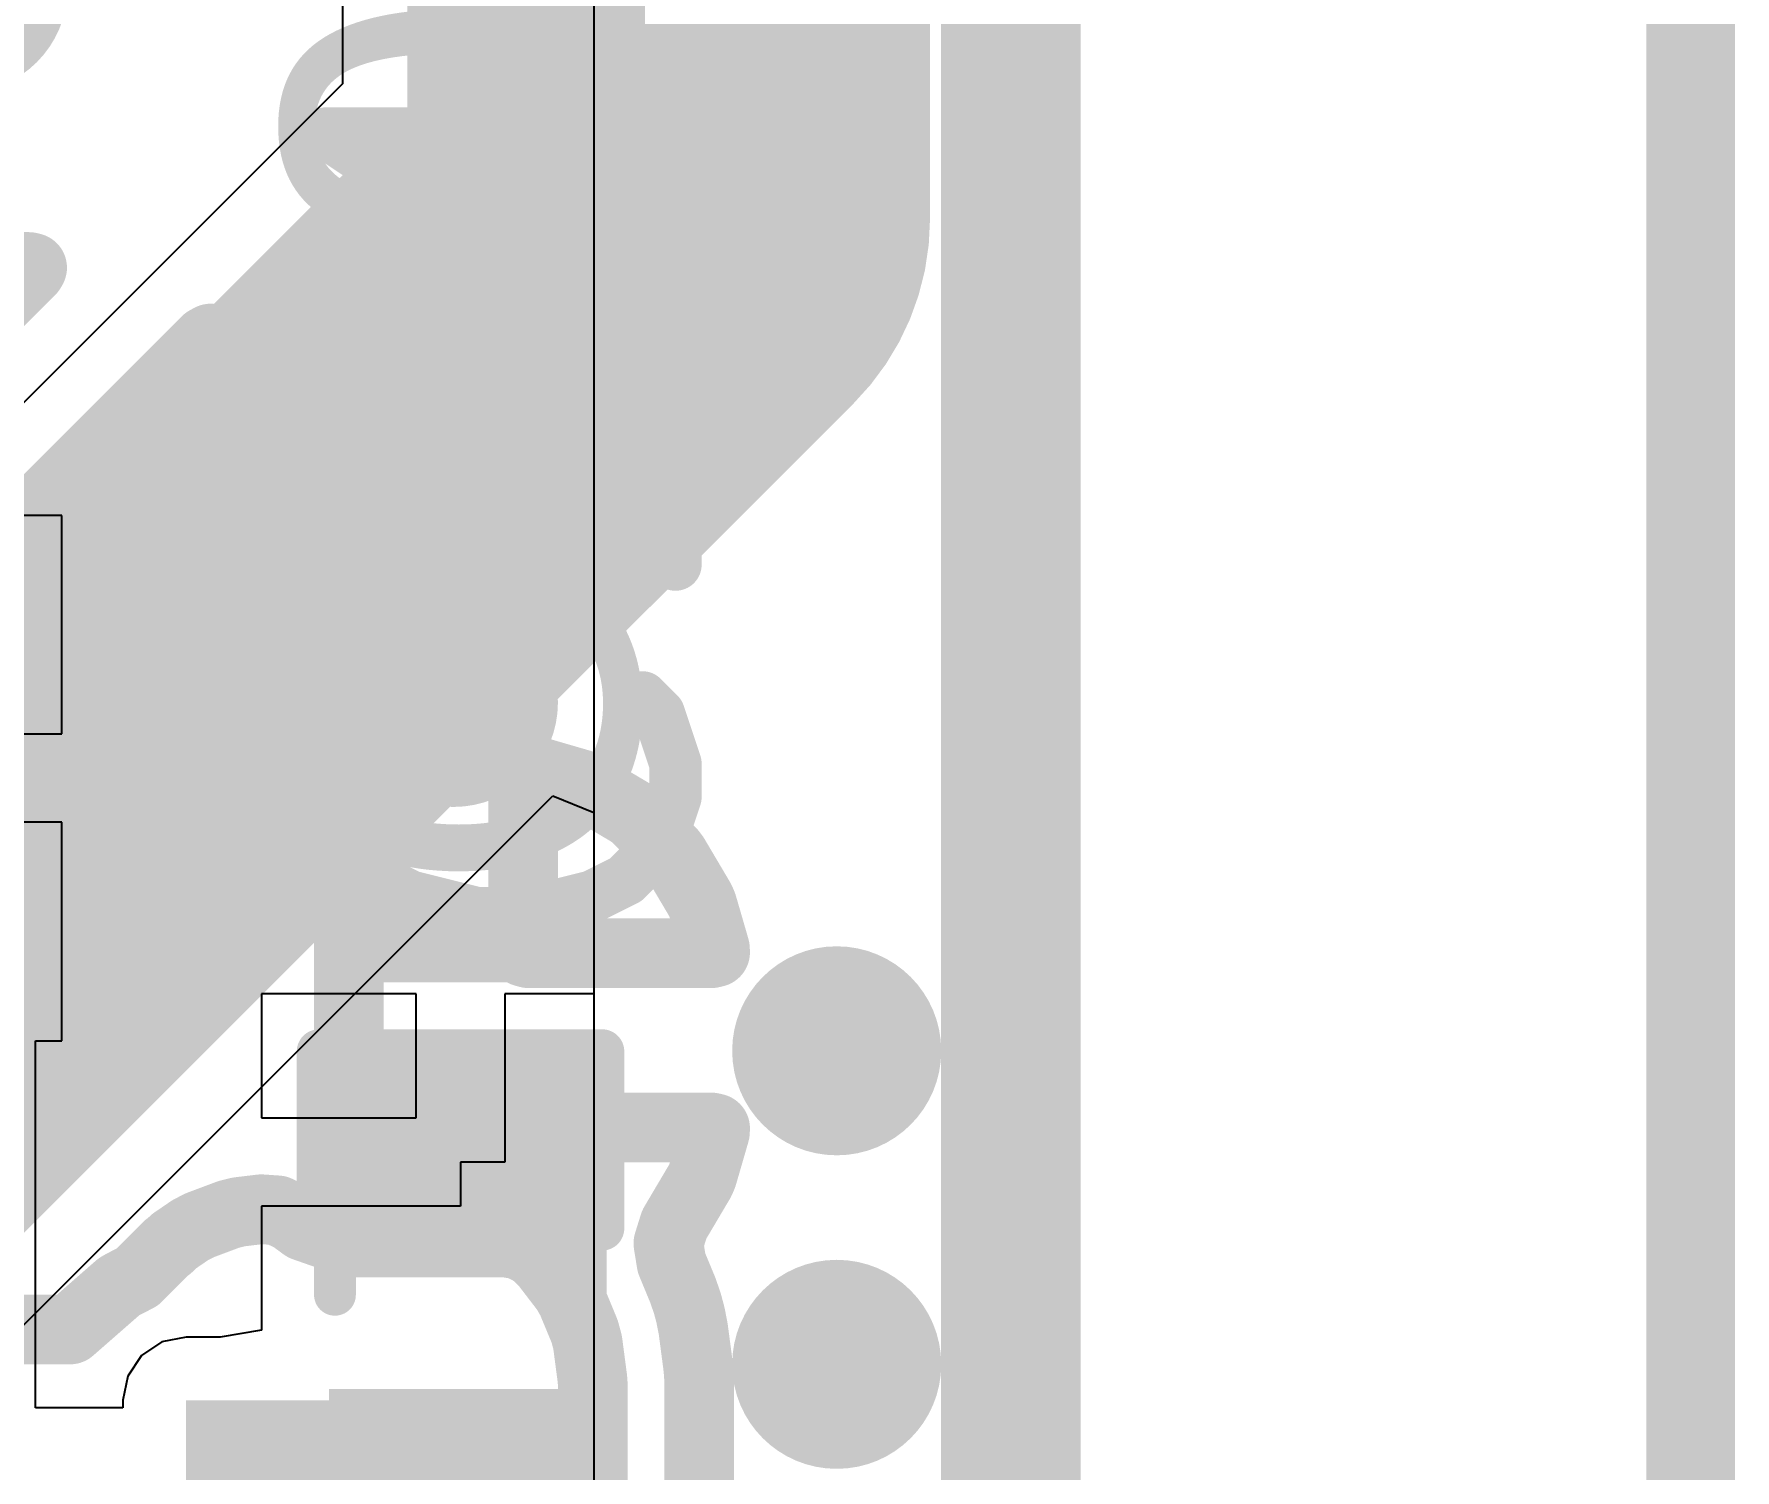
# Model space of a CAD drawing. Header units: inches. Extents: x 0 to 12.4, y -0.6 to 2.2.
# Drawn here: x 2.4458 to 2.638, y 0.2761 to 0.4384 of the extents above; entities that cross this region are included whole.
import ezdxf

# ---------------------------------------------------------------- set-up
doc = ezdxf.new("R2010")
doc.units = ezdxf.units.IN
doc.header["$MEASUREMENT"] = 0
for name, color, linetype in [('Board_Outline', 216, 'Continuous'), ('Bottom Layer', 5, 'Continuous'), ('Dimension', 6, 'Continuous'), ('Mechanical 4', 56, 'Continuous'), ('Top Layer', 1, 'Continuous'), ('Top Overlay', 2, 'Continuous'), ('Top Paste', 8, 'Continuous'), ('Top Solder', 216, 'Continuous')]:
    doc.layers.add(name, color=color, linetype=linetype)
doc.styles.add('Arial', font='', dxfattribs={"height": 0.2})
doc.styles.get('Arial').set_extended_font_data('Arial')

# ---------------------------------------------------------------- blocks, each defined once
blk = doc.blocks.new('C___0402_59')
at = {"layer": 'Top Layer'}
for points in [[(-0.0275, -0.0125), (-0.0275, 0.0125), (-0.0095, 0.0125), (-0.0095, -0.0125)], [(0.0095, -0.0125), (0.0095, 0.0125), (0.0275, 0.0125), (0.0275, -0.0125)]]:
    blk.add_hatch(color=1, dxfattribs=at).paths.add_polyline_path(points)
at = {"layer": 'Top Paste'}
for points in [[(-0.0275, -0.0125), (-0.0275, 0.0125), (-0.0095, 0.0125), (-0.0095, -0.0125)], [(0.0095, -0.0125), (0.0095, 0.0125), (0.0275, 0.0125), (0.0275, -0.0125)]]:
    blk.add_hatch(color=8, dxfattribs=at).paths.add_polyline_path(points)
at = {"layer": 'Top Solder'}
for points in [[(-0.0298622, -0.0148622), (-0.0298622, 0.0148622), (-0.0071378, 0.0148622), (-0.0071378, -0.0148622)], [(0.0071378, -0.0148622), (0.0071378, 0.0148622), (0.0298622, 0.0148622), (0.0298622, -0.0148622)]]:
    blk.add_hatch(color=216, dxfattribs=at).paths.add_polyline_path(points)
at = {"layer": 'Top Overlay', "const_width": 0.005}
for points in [[(-0.011, 0.016), (-0.031, 0.016)], [(-0.031, -0.016), (-0.031, 0.016)], [(0.031, 0.016), (0.011, 0.016)], [(0.031, -0.016), (0.031, 0.016)], [(-0.011, -0.016), (-0.031, -0.016)], [(0.031, -0.016), (0.011, -0.016)]]:
    blk.add_lwpolyline(points, dxfattribs=at)
at = {"layer": 'Top Overlay', "const_width": 0.0025}
for points in [[(-0.03225, 0.016, 1), (-0.02975, 0.016, 1)], [(-0.03225, 0.016, 1), (-0.02975, 0.016, 1)], [(-0.01225, 0.016, 1), (-0.00975, 0.016, 1)], [(0.00975, 0.016, 1), (0.01225, 0.016, 1)], [(0.02975, 0.016, 1), (0.03225, 0.016, 1)], [(0.02975, 0.016, 1), (0.03225, 0.016, 1)], [(-0.03225, -0.016, 1), (-0.02975, -0.016, 1)], [(-0.03225, -0.016, 1), (-0.02975, -0.016, 1)], [(-0.01225, -0.016, 1), (-0.00975, -0.016, 1)], [(0.00975, -0.016, 1), (0.01225, -0.016, 1)], [(0.02975, -0.016, 1), (0.03225, -0.016, 1)], [(0.02975, -0.016, 1), (0.03225, -0.016, 1)]]:
    blk.add_lwpolyline(points, format="xyb", close=True, dxfattribs=at)

msp = doc.modelspace()

# ---------------------------------------------------------------- hatches: boundary and pattern name
at = {"layer": 'Dimension'}
h = msp.add_hatch(color=6, dxfattribs=at)
edge = h.paths.add_edge_path()
edge.add_arc((2.4377895, 0.4435793), 0.011811, 0, 360)
h = msp.add_hatch(color=6, dxfattribs=at)
edge = h.paths.add_edge_path()
edge.add_arc((2.4932029, 0.3628706), 0.011811, 0, 360)
h = msp.add_hatch(color=6, dxfattribs=at)
edge = h.paths.add_edge_path()
edge.add_arc((2.53651, 0.3235006), 0.011811, 0, 360)
h = msp.add_hatch(color=6, dxfattribs=at)
edge = h.paths.add_edge_path()
edge.add_arc((2.53651, 0.2880675), 0.011811, 0, 360)
at = {"layer": 'Top Layer'}
msp.add_hatch(color=1, dxfattribs=at).paths.add_polyline_path([(2.463, 0.227), (2.5100078, 0.227), (2.5100078, 0.284), (2.463, 0.284)])

# ---------------------------------------------------------------- linework, layer by layer
at = {"layer": 'Board_Outline', "const_width": 0.01}
msp.add_lwpolyline([(2.5590551, -0.4330709), (2.5590551, 1.9685039)], dxfattribs=at)
at = {"layer": 'Bottom Layer'}
for p, q in [((2.4806848, 0.9789448), (2.4806848, 0.4327882)), ((2.4806848, 0.4327882), (2.3299483, 0.2820517)), ((2.3820517, 0.2299483), (2.5044356, 0.3523322)), ((2.5044356, 0.3523322), (2.509055, 0.3504187)), ((2.509055, 0.3504187), (2.509055, -0.3830709))]:
    msp.add_line(p, q, dxfattribs=at)
at = {"layer": 'Bottom Layer', "const_width": 0.0590551}
for points in [[(2.5175275, 0.4175275), (2.5175275, 0.9789448)], [(2.356, 0.256), (2.5175275, 0.4175275)]]:
    msp.add_lwpolyline(points, dxfattribs=at)
at = {"layer": 'Bottom Layer', "const_width": 0.0295275}
msp.add_lwpolyline([(2.5027637, 0.4175275, 1), (2.5322913, 0.4175275, 1)], format="xyb", close=True, dxfattribs=at)
msp.add_lwpolyline([(2.5027637, 0.4175275, 1), (2.5322913, 0.4175275, 1)], format="xyb", close=True, dxfattribs=at)
at = {"layer": 'Dimension'}
for points, const_width in [([(2.5522383, -0.4196294), (2.5522383, 1.9563943)], 0.007874), ([(2.633, -0.4330709), (2.633, 0.4708022)], 0.01), ([(2.3994324, 0.4120832), (2.4452411, 0.4120832)], 0.007874), ([(2.4227912, 0.3890555), (2.4454104, 0.4116747)], 0.007874), ([(2.4452411, 0.4120832), (2.4456069, 0.4119954)], 0.007874), ([(2.4454104, 0.4116747), (2.4456069, 0.4119954)], 0.007874), ([(2.4257887, 0.3642143), (2.4653102, 0.4037358)], 0.007874), ([(2.4653102, 0.4037358), (2.4657879, 0.4039979)], 0.007874), ([(2.4657879, 0.4039979), (2.4662273, 0.4036757)], 0.007874), ([(2.4662273, 0.4036757), (2.4684161, 0.4008232)], 0.007874), ([(2.4684161, 0.4008232), (2.4687333, 0.4002737)], 0.007874), ([(2.4687333, 0.4002737), (2.470829, 0.3952144)], 0.007874), ([(2.470829, 0.3952144), (2.4709933, 0.3946014)], 0.007874), ([(2.4709933, 0.3946014), (2.4715285, 0.3905356)], 0.007874), ([(2.4715285, 0.3905356), (2.4715494, 0.3902178)], 0.007874), ([(2.4715494, 0.3591597), (2.4715494, 0.3902178)], 0.007874), ([(2.4715494, 0.3591597), (2.4720642, 0.3569776)], 0.007874), ([(2.4720642, 0.3569776), (2.4735001, 0.3552557)], 0.007874), ([(2.4735001, 0.3552557), (2.4755541, 0.3543572)], 0.007874), ([(2.4755541, 0.3543572), (2.4777932, 0.3544716)], 0.007874), ([(2.4777932, 0.3544716), (2.4803289, 0.3552083)], 0.007874), ([(2.4803289, 0.3552083), (2.4807456, 0.3552844)], 0.007874), ([(2.4807456, 0.3552844), (2.4812459, 0.3551849)], 0.007874), ([(2.4812459, 0.3551849), (2.4813919, 0.3546674)], 0.007874), ([(2.4813919, 0.3351669), (2.4813919, 0.3546674)], 0.007874), ([(2.5010769, 0.3546675), (2.5012228, 0.3551849)], 0.007874), ([(2.5010769, 0.3351669), (2.5010769, 0.3546675)], 0.007874), ([(2.5012228, 0.3551849), (2.5017232, 0.3552845)], 0.007874), ([(2.5017232, 0.3552845), (2.50214, 0.3552083)], 0.007874), ([(2.50214, 0.3552083), (2.5077187, 0.3535875)], 0.007874), ([(2.5077187, 0.3535875), (2.5082781, 0.3533455)], 0.007874), ([(2.5082781, 0.3533455), (2.5132289, 0.3504176)], 0.007874), ([(2.5132289, 0.3504176), (2.5137106, 0.3500439)], 0.007874), ([(2.5137106, 0.3500439), (2.5177777, 0.3459768)], 0.007874), ([(2.5177777, 0.3459768), (2.5181514, 0.3454951)], 0.007874), ([(2.5181514, 0.3454951), (2.5210793, 0.3405442)], 0.007874), ([(2.5210793, 0.3405442), (2.5213213, 0.3399851)], 0.007874), ([(2.5213213, 0.3399851), (2.5227493, 0.3350698)], 0.007874), ([(2.4813919, 0.3351669), (2.5010769, 0.3351669)], 0.007874), ([(2.4813919, 0.3351669), (2.5010769, 0.3351669)], 0.007874), ([(2.4813919, 0.319721), (2.4813919, 0.3351669)], 0.007874), ([(2.5010769, 0.3351669), (2.5012128, 0.33466)], 0.007874), ([(2.5012128, 0.33466), (2.5017197, 0.3345242)], 0.007874), ([(2.5017197, 0.3345242), (2.5223397, 0.3345242)], 0.007874), ([(2.5223397, 0.3345242), (2.522772, 0.3346262)], 0.007874), ([(2.5227493, 0.3350698), (2.522772, 0.3346262)], 0.007874), ([(2.4813919, 0.319721), (2.4820459, 0.3172801)], 0.007874), ([(2.4820459, 0.3172801), (2.4838328, 0.3154932)], 0.007874), ([(2.4838328, 0.3154932), (2.4862738, 0.3148391)], 0.007874), ([(2.4862738, 0.3148391), (2.5223397, 0.3148391)], 0.007874), ([(2.5213213, 0.3093783), (2.5227493, 0.3142936)], 0.007874), ([(2.5223397, 0.3148391), (2.522772, 0.3147372)], 0.007874), ([(2.5227493, 0.3142936), (2.522772, 0.3147372)], 0.007874), ([(2.5210794, 0.3088193), (2.5213213, 0.3093783)], 0.007874), ([(2.5181566, 0.3038771), (2.5210794, 0.3088193)], 0.007874), ([(2.4689517, 0.3052919), (2.4714893, 0.3055973)], 0.007874), ([(2.4714893, 0.3055973), (2.4733183, 0.3054707)], 0.007874), ([(2.4634785, 0.3032354), (2.4645137, 0.3037732)], 0.007874), ([(2.4645137, 0.3037732), (2.4648011, 0.3038812)], 0.007874), ([(2.4648011, 0.3038812), (2.4678184, 0.305015)], 0.007874), ([(2.4678184, 0.305015), (2.4689517, 0.3052919)], 0.007874), ([(2.4733183, 0.3054707), (2.4749717, 0.3046784)], 0.007874), ([(2.4749717, 0.3046784), (2.4760518, 0.3038812)], 0.007874), ([(2.4760518, 0.3038812), (2.4763463, 0.3036639)], 0.007874), ([(2.4763463, 0.3036639), (2.4812809, 0.3019372)], 0.007874), ([(2.5174889, 0.3017368), (2.5181566, 0.3038771)], 0.007874), ([(2.4609577, 0.3013154), (2.4616463, 0.3019845)], 0.007874), ([(2.4616463, 0.3019845), (2.4634785, 0.3032354)], 0.007874), ([(2.4812809, 0.3019372), (2.4824523, 0.3018273)], 0.007874), ([(2.4824523, 0.3018273), (2.4825662, 0.3018273)], 0.007874), ([(2.4825662, 0.3018273), (2.4991707, 0.3018273)], 0.007874), ([(2.4991707, 0.3018273), (2.50074, 0.3015682)], 0.007874), ([(2.5174889, 0.3017368), (2.5178483, 0.2995238)], 0.007874), ([(2.4574703, 0.2979156), (2.4609139, 0.3013592)], 0.007874), ([(2.4609139, 0.3013592), (2.4609577, 0.3013154)], 0.007874), ([(2.50074, 0.3015682), (2.5021428, 0.3008183)], 0.007874), ([(2.5021428, 0.3008183), (2.5026756, 0.3004095)], 0.007874), ([(2.5026756, 0.3004095), (2.5035766, 0.2995085)], 0.007874), ([(2.4558401, 0.297085), (2.4574703, 0.2979156)], 0.007874), ([(2.5035766, 0.2995085), (2.5059223, 0.2964515)], 0.007874), ([(2.5178483, 0.2995238), (2.5191462, 0.2963904)], 0.007874), ([(2.4498958, 0.2920045), (2.4554118, 0.2968311)], 0.007874), ([(2.4554118, 0.2968311), (2.4558401, 0.297085)], 0.007874), ([(2.5059223, 0.2964515), (2.5065596, 0.2953478)], 0.007874), ([(2.5191462, 0.2963904), (2.5196519, 0.2949006)], 0.007874), ([(2.5065596, 0.2953478), (2.5080342, 0.2917876)], 0.007874), ([(2.5196519, 0.2949006), (2.5199818, 0.2936696)], 0.007874), ([(2.5199818, 0.2936696), (2.5202887, 0.2921267)], 0.007874), ([(2.5202887, 0.2921267), (2.5208338, 0.2879863)], 0.007874), ([(2.3262642, 0.2920045), (2.4423529, 0.2920045)], 0.007874), ([(2.4423529, 0.2920045), (2.4424994, 0.2920045)], 0.007874), ([(2.4424994, 0.2920045), (2.4498958, 0.2920045)], 0.007874), ([(2.5080342, 0.2917876), (2.5083641, 0.2905567)], 0.007874), ([(2.5083641, 0.2905567), (2.5089092, 0.2864163)], 0.007874), ([(2.5089092, 0.2864163), (2.5089509, 0.2857791)], 0.007874), ([(2.5208338, 0.2879863), (2.520911, 0.287203)], 0.007874), ([(2.520911, 0.287203), (2.5209528, 0.2865658)], 0.007874), ([(2.5209528, 0.2865658), (2.5209785, 0.2857791)], 0.007874), ([(2.5089509, 0.2480973), (2.5089509, 0.2857791)], 0.007874), ([(2.5209785, 0.2480973), (2.5209785, 0.2857791)], 0.007874)]:
    msp.add_lwpolyline(points, dxfattribs=dict(at, const_width=const_width))
at = {"layer": 'Dimension', "const_width": 0.003937}
for points in [[(2.4432726, 0.4120832, 1), (2.4472096, 0.4120832, 1)], [(2.4432726, 0.4120832, 1), (2.4472096, 0.4120832, 1)], [(2.4434419, 0.4116747, 1), (2.4473789, 0.4116747, 1)], [(2.4434419, 0.4116747, 1), (2.4473789, 0.4116747, 1)], [(2.4436384, 0.4119954, 1), (2.4475754, 0.4119954, 1)], [(2.4436384, 0.4119954, 1), (2.4475754, 0.4119954, 1)], [(2.4633417, 0.4037358, 1), (2.4672787, 0.4037358, 1)], [(2.4633417, 0.4037358, 1), (2.4672787, 0.4037358, 1)], [(2.4638194, 0.4039979, 1), (2.4677564, 0.4039979, 1)], [(2.4638194, 0.4039979, 1), (2.4677564, 0.4039979, 1)], [(2.4642588, 0.4036757, 1), (2.4681958, 0.4036757, 1)], [(2.4642588, 0.4036757, 1), (2.4681958, 0.4036757, 1)], [(2.4664476, 0.4008232, 1), (2.4703846, 0.4008232, 1)], [(2.4664476, 0.4008232, 1), (2.4703846, 0.4008232, 1)], [(2.4667648, 0.4002737, 1), (2.4707018, 0.4002737, 1)], [(2.4667648, 0.4002737, 1), (2.4707018, 0.4002737, 1)], [(2.4688605, 0.3952144, 1), (2.4727975, 0.3952144, 1)], [(2.4688605, 0.3952144, 1), (2.4727975, 0.3952144, 1)], [(2.4690248, 0.3946014, 1), (2.4729618, 0.3946014, 1)], [(2.4690248, 0.3946014, 1), (2.4729618, 0.3946014, 1)], [(2.46956, 0.3905356, 1), (2.473497, 0.3905356, 1)], [(2.46956, 0.3905356, 1), (2.473497, 0.3905356, 1)], [(2.4695809, 0.3902178, 1), (2.4735179, 0.3902178, 1)], [(2.4695809, 0.3902178, 1), (2.4735179, 0.3902178, 1)], [(2.4695809, 0.3591597, 1), (2.4735179, 0.3591597, 1)], [(2.4695809, 0.3591597, 1), (2.4735179, 0.3591597, 1)], [(2.4700957, 0.3569776, 1), (2.4740327, 0.3569776, 1)], [(2.4700957, 0.3569776, 1), (2.4740327, 0.3569776, 1)], [(2.4715316, 0.3552557, 1), (2.4754686, 0.3552557, 1)], [(2.4715316, 0.3552557, 1), (2.4754686, 0.3552557, 1)], [(2.4735856, 0.3543572, 1), (2.4775226, 0.3543572, 1)], [(2.4735856, 0.3543572, 1), (2.4775226, 0.3543572, 1)], [(2.4758247, 0.3544716, 1), (2.4797617, 0.3544716, 1)], [(2.4758247, 0.3544716, 1), (2.4797617, 0.3544716, 1)], [(2.4783604, 0.3552083, 1), (2.4822974, 0.3552083, 1)], [(2.4783604, 0.3552083, 1), (2.4822974, 0.3552083, 1)], [(2.4787771, 0.3552844, 1), (2.4827141, 0.3552844, 1)], [(2.4787771, 0.3552844, 1), (2.4827141, 0.3552844, 1)], [(2.4792774, 0.3551849, 1), (2.4832144, 0.3551849, 1)], [(2.4792774, 0.3551849, 1), (2.4832144, 0.3551849, 1)], [(2.4794234, 0.3546674, 1), (2.4833604, 0.3546674, 1)], [(2.4794234, 0.3546674, 1), (2.4833604, 0.3546674, 1)], [(2.4991084, 0.3546675, 1), (2.5030454, 0.3546675, 1)], [(2.4991084, 0.3546675, 1), (2.5030454, 0.3546675, 1)], [(2.4992543, 0.3551849, 1), (2.5031913, 0.3551849, 1)], [(2.4992543, 0.3551849, 1), (2.5031913, 0.3551849, 1)], [(2.4997547, 0.3552845, 1), (2.5036917, 0.3552845, 1)], [(2.4997547, 0.3552845, 1), (2.5036917, 0.3552845, 1)], [(2.5001715, 0.3552083, 1), (2.5041085, 0.3552083, 1)], [(2.5001715, 0.3552083, 1), (2.5041085, 0.3552083, 1)], [(2.5057502, 0.3535875, 1), (2.5096872, 0.3535875, 1)], [(2.5057502, 0.3535875, 1), (2.5096872, 0.3535875, 1)], [(2.5063096, 0.3533455, 1), (2.5102466, 0.3533455, 1)], [(2.5063096, 0.3533455, 1), (2.5102466, 0.3533455, 1)], [(2.5112604, 0.3504176, 1), (2.5151974, 0.3504176, 1)], [(2.5112604, 0.3504176, 1), (2.5151974, 0.3504176, 1)], [(2.5117421, 0.3500439, 1), (2.5156791, 0.3500439, 1)], [(2.5117421, 0.3500439, 1), (2.5156791, 0.3500439, 1)], [(2.5158092, 0.3459768, 1), (2.5197462, 0.3459768, 1)], [(2.5158092, 0.3459768, 1), (2.5197462, 0.3459768, 1)], [(2.5161829, 0.3454951, 1), (2.5201199, 0.3454951, 1)], [(2.5161829, 0.3454951, 1), (2.5201199, 0.3454951, 1)], [(2.5191108, 0.3405442, 1), (2.5230478, 0.3405442, 1)], [(2.5191108, 0.3405442, 1), (2.5230478, 0.3405442, 1)], [(2.5193528, 0.3399851, 1), (2.5232898, 0.3399851, 1)], [(2.5193528, 0.3399851, 1), (2.5232898, 0.3399851, 1)], [(2.4794234, 0.3351669, 1), (2.4833604, 0.3351669, 1)], [(2.4794234, 0.3351669, 1), (2.4833604, 0.3351669, 1)], [(2.4794234, 0.3351669, 1), (2.4833604, 0.3351669, 1)], [(2.4794234, 0.3351669, 1), (2.4833604, 0.3351669, 1)], [(2.4991084, 0.3351669, 1), (2.5030454, 0.3351669, 1)], [(2.4991084, 0.3351669, 1), (2.5030454, 0.3351669, 1)], [(2.4991084, 0.3351669, 1), (2.5030454, 0.3351669, 1)], [(2.4991084, 0.3351669, 1), (2.5030454, 0.3351669, 1)], [(2.4992443, 0.33466, 1), (2.5031813, 0.33466, 1)], [(2.4992443, 0.33466, 1), (2.5031813, 0.33466, 1)], [(2.4997512, 0.3345242, 1), (2.5036882, 0.3345242, 1)], [(2.4997512, 0.3345242, 1), (2.5036882, 0.3345242, 1)], [(2.5203712, 0.3345242, 1), (2.5243082, 0.3345242, 1)], [(2.5203712, 0.3345242, 1), (2.5243082, 0.3345242, 1)], [(2.5207808, 0.3350698, 1), (2.5247178, 0.3350698, 1)], [(2.5207808, 0.3350698, 1), (2.5247178, 0.3350698, 1)], [(2.5208035, 0.3346262, 1), (2.5247405, 0.3346262, 1)], [(2.5208035, 0.3346262, 1), (2.5247405, 0.3346262, 1)], [(2.4794234, 0.319721, 1), (2.4833604, 0.319721, 1)], [(2.4794234, 0.319721, 1), (2.4833604, 0.319721, 1)], [(2.4800774, 0.3172801, 1), (2.4840144, 0.3172801, 1)], [(2.4800774, 0.3172801, 1), (2.4840144, 0.3172801, 1)], [(2.4818643, 0.3154932, 1), (2.4858013, 0.3154932, 1)], [(2.4818643, 0.3154932, 1), (2.4858013, 0.3154932, 1)], [(2.4843053, 0.3148391, 1), (2.4882423, 0.3148391, 1)], [(2.4843053, 0.3148391, 1), (2.4882423, 0.3148391, 1)], [(2.5203712, 0.3148391, 1), (2.5243082, 0.3148391, 1)], [(2.5203712, 0.3148391, 1), (2.5243082, 0.3148391, 1)], [(2.5207808, 0.3142936, 1), (2.5247178, 0.3142936, 1)], [(2.5207808, 0.3142936, 1), (2.5247178, 0.3142936, 1)], [(2.5208035, 0.3147372, 1), (2.5247405, 0.3147372, 1)], [(2.5208035, 0.3147372, 1), (2.5247405, 0.3147372, 1)], [(2.5193528, 0.3093783, 1), (2.5232898, 0.3093783, 1)], [(2.5193528, 0.3093783, 1), (2.5232898, 0.3093783, 1)], [(2.5191109, 0.3088193, 1), (2.5230479, 0.3088193, 1)], [(2.5191109, 0.3088193, 1), (2.5230479, 0.3088193, 1)], [(2.4695208, 0.3055973, 1), (2.4734578, 0.3055973, 1)], [(2.4695208, 0.3055973, 1), (2.4734578, 0.3055973, 1)], [(2.4625452, 0.3037732, 1), (2.4664822, 0.3037732, 1)], [(2.4625452, 0.3037732, 1), (2.4664822, 0.3037732, 1)], [(2.4628326, 0.3038812, 1), (2.4667696, 0.3038812, 1)], [(2.4628326, 0.3038812, 1), (2.4667696, 0.3038812, 1)], [(2.4658499, 0.305015, 1), (2.4697869, 0.305015, 1)], [(2.4658499, 0.305015, 1), (2.4697869, 0.305015, 1)], [(2.4669832, 0.3052919, 1), (2.4709202, 0.3052919, 1)], [(2.4669832, 0.3052919, 1), (2.4709202, 0.3052919, 1)], [(2.4713498, 0.3054707, 1), (2.4752868, 0.3054707, 1)], [(2.4713498, 0.3054707, 1), (2.4752868, 0.3054707, 1)], [(2.4730032, 0.3046784, 1), (2.4769402, 0.3046784, 1)], [(2.4730032, 0.3046784, 1), (2.4769402, 0.3046784, 1)], [(2.4740833, 0.3038812, 1), (2.4780203, 0.3038812, 1)], [(2.4740833, 0.3038812, 1), (2.4780203, 0.3038812, 1)], [(2.4743778, 0.3036639, 1), (2.4783148, 0.3036639, 1)], [(2.4743778, 0.3036639, 1), (2.4783148, 0.3036639, 1)], [(2.5161881, 0.3038771, 1), (2.5201251, 0.3038771, 1)], [(2.5161881, 0.3038771, 1), (2.5201251, 0.3038771, 1)], [(2.4596778, 0.3019845, 1), (2.4636148, 0.3019845, 1)], [(2.4596778, 0.3019845, 1), (2.4636148, 0.3019845, 1)], [(2.46151, 0.3032354, 1), (2.465447, 0.3032354, 1)], [(2.46151, 0.3032354, 1), (2.465447, 0.3032354, 1)], [(2.4793124, 0.3019372, 1), (2.4832494, 0.3019372, 1)], [(2.4793124, 0.3019372, 1), (2.4832494, 0.3019372, 1)], [(2.4804838, 0.3018273, 1), (2.4844208, 0.3018273, 1)], [(2.4804838, 0.3018273, 1), (2.4844208, 0.3018273, 1)], [(2.4805977, 0.3018273, 1), (2.4845347, 0.3018273, 1)], [(2.4805977, 0.3018273, 1), (2.4845347, 0.3018273, 1)], [(2.4972022, 0.3018273, 1), (2.5011392, 0.3018273, 1)], [(2.4972022, 0.3018273, 1), (2.5011392, 0.3018273, 1)], [(2.5155204, 0.3017368, 1), (2.5194574, 0.3017368, 1)], [(2.5155204, 0.3017368, 1), (2.5194574, 0.3017368, 1)], [(2.4589454, 0.3013592, 1), (2.4628824, 0.3013592, 1)], [(2.4589454, 0.3013592, 1), (2.4628824, 0.3013592, 1)], [(2.4589892, 0.3013154, 1), (2.4629262, 0.3013154, 1)], [(2.4589892, 0.3013154, 1), (2.4629262, 0.3013154, 1)], [(2.4987715, 0.3015682, 1), (2.5027085, 0.3015682, 1)], [(2.4987715, 0.3015682, 1), (2.5027085, 0.3015682, 1)], [(2.5001743, 0.3008183, 1), (2.5041113, 0.3008183, 1)], [(2.5001743, 0.3008183, 1), (2.5041113, 0.3008183, 1)], [(2.5007071, 0.3004095, 1), (2.5046441, 0.3004095, 1)], [(2.5007071, 0.3004095, 1), (2.5046441, 0.3004095, 1)], [(2.4555018, 0.2979156, 1), (2.4594388, 0.2979156, 1)], [(2.4555018, 0.2979156, 1), (2.4594388, 0.2979156, 1)], [(2.5016081, 0.2995085, 1), (2.5055451, 0.2995085, 1)], [(2.5016081, 0.2995085, 1), (2.5055451, 0.2995085, 1)], [(2.5158798, 0.2995238, 1), (2.5198168, 0.2995238, 1)], [(2.5158798, 0.2995238, 1), (2.5198168, 0.2995238, 1)], [(2.4534433, 0.2968311, 1), (2.4573803, 0.2968311, 1)], [(2.4534433, 0.2968311, 1), (2.4573803, 0.2968311, 1)], [(2.4538716, 0.297085, 1), (2.4578086, 0.297085, 1)], [(2.4538716, 0.297085, 1), (2.4578086, 0.297085, 1)], [(2.5039538, 0.2964515, 1), (2.5078908, 0.2964515, 1)], [(2.5039538, 0.2964515, 1), (2.5078908, 0.2964515, 1)], [(2.5171777, 0.2963904, 1), (2.5211147, 0.2963904, 1)], [(2.5171777, 0.2963904, 1), (2.5211147, 0.2963904, 1)], [(2.5045911, 0.2953478, 1), (2.5085281, 0.2953478, 1)], [(2.5045911, 0.2953478, 1), (2.5085281, 0.2953478, 1)], [(2.5176834, 0.2949006, 1), (2.5216204, 0.2949006, 1)], [(2.5176834, 0.2949006, 1), (2.5216204, 0.2949006, 1)], [(2.5180133, 0.2936696, 1), (2.5219503, 0.2936696, 1)], [(2.5180133, 0.2936696, 1), (2.5219503, 0.2936696, 1)], [(2.5183202, 0.2921267, 1), (2.5222572, 0.2921267, 1)], [(2.5183202, 0.2921267, 1), (2.5222572, 0.2921267, 1)], [(2.4403844, 0.2920045, 1), (2.4443214, 0.2920045, 1)], [(2.4403844, 0.2920045, 1), (2.4443214, 0.2920045, 1)], [(2.4405309, 0.2920045, 1), (2.4444679, 0.2920045, 1)], [(2.4405309, 0.2920045, 1), (2.4444679, 0.2920045, 1)], [(2.4479273, 0.2920045, 1), (2.4518643, 0.2920045, 1)], [(2.4479273, 0.2920045, 1), (2.4518643, 0.2920045, 1)], [(2.5060657, 0.2917876, 1), (2.5100027, 0.2917876, 1)], [(2.5060657, 0.2917876, 1), (2.5100027, 0.2917876, 1)], [(2.5063956, 0.2905567, 1), (2.5103326, 0.2905567, 1)], [(2.5063956, 0.2905567, 1), (2.5103326, 0.2905567, 1)], [(2.5069407, 0.2864163, 1), (2.5108777, 0.2864163, 1)], [(2.5069407, 0.2864163, 1), (2.5108777, 0.2864163, 1)], [(2.5188653, 0.2879863, 1), (2.5228023, 0.2879863, 1)], [(2.5188653, 0.2879863, 1), (2.5228023, 0.2879863, 1)], [(2.5189425, 0.287203, 1), (2.5228795, 0.287203, 1)], [(2.5189425, 0.287203, 1), (2.5228795, 0.287203, 1)], [(2.5189843, 0.2865658, 1), (2.5229213, 0.2865658, 1)], [(2.5189843, 0.2865658, 1), (2.5229213, 0.2865658, 1)], [(2.5069824, 0.2857791, 1), (2.5109194, 0.2857791, 1)], [(2.5069824, 0.2857791, 1), (2.5109194, 0.2857791, 1)], [(2.51901, 0.2857791, 1), (2.522947, 0.2857791, 1)], [(2.51901, 0.2857791, 1), (2.522947, 0.2857791, 1)]]:
    msp.add_lwpolyline(points, format="xyb", close=True, dxfattribs=at)
at = {"layer": 'Mechanical 4'}
for points, const_width in [([(2.5182984, 0.4159399), (2.5182984, 0.4384371)], 0.0059055), ([(2.4789283, 0.4271885), (2.5182984, 0.4271885)], 0.0059055), ([(2.4789283, 0.4271885), (2.4845527, 0.423439)], 0.0059055), ([(2.4845527, 0.423439), (2.4883022, 0.4196895)], 0.0059055), ([(2.4883022, 0.4196895), (2.4901769, 0.4159399)], 0.0059055), ([(2.5182984, 0.3784446), (2.5182984, 0.4009418)], 0.0059055), ([(2.4789283, 0.3896932), (2.5182984, 0.3896932)], 0.0059055), ([(2.4789283, 0.3896932), (2.4845527, 0.3859437)], 0.0059055), ([(2.4845527, 0.3859437), (2.4883022, 0.3821941)], 0.0059055), ([(2.4883022, 0.3821941), (2.4901769, 0.3784446)], 0.0059055), ([(2.4808031, 0.3615717), (2.4826779, 0.3634465)], 0.0059055), ([(2.5145489, 0.3634465), (2.5164236, 0.3615717)], 0.0059055), ([(2.4789283, 0.3559474), (2.4808031, 0.3615717)], 0.0059055), ([(2.5164236, 0.3615717), (2.5182984, 0.3559474)], 0.0059055), ([(2.4789283, 0.3521979), (2.4789283, 0.3559474)], 0.0059055), ([(2.5182984, 0.3521979), (2.5182984, 0.3559474)], 0.0059055), ([(2.4789283, 0.3521979), (2.4808031, 0.3465736)], 0.0059055), ([(2.5164236, 0.3465736), (2.5182984, 0.3521979)], 0.0059055), ([(2.4808031, 0.3465736), (2.4845527, 0.3428241)], 0.0059055), ([(2.5126741, 0.3428241), (2.5164236, 0.3465736)], 0.0059055), ([(2.4845527, 0.3428241), (2.4883022, 0.3409493)], 0.0059055), ([(2.5089246, 0.3409493), (2.5126741, 0.3428241)], 0.0059055), ([(2.4883022, 0.3409493), (2.4958012, 0.3390745)], 0.0059055), ([(2.5014255, 0.3390745), (2.5089246, 0.3409493)], 0.0059055), ([(2.4958012, 0.3390745), (2.5014255, 0.3390745)], 0.0059055), ([(2.4798189, 0.2959276), (2.4798189, 0.3044186)], 0.0047244), ([(2.5081653, 0.2959276), (2.5081653, 0.3044186)], 0.0047244)]:
    msp.add_lwpolyline(points, dxfattribs=dict(at, const_width=const_width))
for points, const_width in [([(2.516822, 0.4384371, 1), (2.5197748, 0.4384371, 1)], 0.0029527), ([(2.4774519, 0.4271885, 1), (2.4804047, 0.4271885, 1)], 0.0029527), ([(2.4774519, 0.4271885, 1), (2.4804047, 0.4271885, 1)], 0.0029527), ([(2.516822, 0.4271885, 1), (2.5197748, 0.4271885, 1)], 0.0029527), ([(2.4830763, 0.423439, 1), (2.4860291, 0.423439, 1)], 0.0029527), ([(2.4830763, 0.423439, 1), (2.4860291, 0.423439, 1)], 0.0029527), ([(2.4868258, 0.4196895, 1), (2.4897786, 0.4196895, 1)], 0.0029527), ([(2.4868258, 0.4196895, 1), (2.4897786, 0.4196895, 1)], 0.0029527), ([(2.4887005, 0.4159399, 1), (2.4916533, 0.4159399, 1)], 0.0029527), ([(2.516822, 0.4159399, 1), (2.5197748, 0.4159399, 1)], 0.0029527), ([(2.516822, 0.4009418, 1), (2.5197748, 0.4009418, 1)], 0.0029527), ([(2.4774519, 0.3896932, 1), (2.4804047, 0.3896932, 1)], 0.0029527), ([(2.4774519, 0.3896932, 1), (2.4804047, 0.3896932, 1)], 0.0029527), ([(2.516822, 0.3896932, 1), (2.5197748, 0.3896932, 1)], 0.0029527), ([(2.4830763, 0.3859437, 1), (2.4860291, 0.3859437, 1)], 0.0029527), ([(2.4830763, 0.3859437, 1), (2.4860291, 0.3859437, 1)], 0.0029527), ([(2.4868258, 0.3821941, 1), (2.4897786, 0.3821941, 1)], 0.0029527), ([(2.4868258, 0.3821941, 1), (2.4897786, 0.3821941, 1)], 0.0029527), ([(2.4887005, 0.3784446, 1), (2.4916533, 0.3784446, 1)], 0.0029527), ([(2.516822, 0.3784446, 1), (2.5197748, 0.3784446, 1)], 0.0029527), ([(2.4812015, 0.3634465, 1), (2.4841543, 0.3634465, 1)], 0.0029527), ([(2.5130725, 0.3634465, 1), (2.5160253, 0.3634465, 1)], 0.0029527), ([(2.4793267, 0.3615717, 1), (2.4822795, 0.3615717, 1)], 0.0029527), ([(2.4793267, 0.3615717, 1), (2.4822795, 0.3615717, 1)], 0.0029527), ([(2.5149472, 0.3615717, 1), (2.5179, 0.3615717, 1)], 0.0029527), ([(2.5149472, 0.3615717, 1), (2.5179, 0.3615717, 1)], 0.0029527), ([(2.4774519, 0.3559474, 1), (2.4804047, 0.3559474, 1)], 0.0029527), ([(2.4774519, 0.3559474, 1), (2.4804047, 0.3559474, 1)], 0.0029527), ([(2.516822, 0.3559474, 1), (2.5197748, 0.3559474, 1)], 0.0029527), ([(2.516822, 0.3559474, 1), (2.5197748, 0.3559474, 1)], 0.0029527), ([(2.4774519, 0.3521979, 1), (2.4804047, 0.3521979, 1)], 0.0029527), ([(2.4774519, 0.3521979, 1), (2.4804047, 0.3521979, 1)], 0.0029527), ([(2.516822, 0.3521979, 1), (2.5197748, 0.3521979, 1)], 0.0029527), ([(2.516822, 0.3521979, 1), (2.5197748, 0.3521979, 1)], 0.0029527), ([(2.4793267, 0.3465736, 1), (2.4822795, 0.3465736, 1)], 0.0029527), ([(2.4793267, 0.3465736, 1), (2.4822795, 0.3465736, 1)], 0.0029527), ([(2.5149472, 0.3465736, 1), (2.5179, 0.3465736, 1)], 0.0029527), ([(2.5149472, 0.3465736, 1), (2.5179, 0.3465736, 1)], 0.0029527), ([(2.4830763, 0.3428241, 1), (2.4860291, 0.3428241, 1)], 0.0029527), ([(2.4830763, 0.3428241, 1), (2.4860291, 0.3428241, 1)], 0.0029527), ([(2.5111977, 0.3428241, 1), (2.5141505, 0.3428241, 1)], 0.0029527), ([(2.5111977, 0.3428241, 1), (2.5141505, 0.3428241, 1)], 0.0029527), ([(2.4868258, 0.3409493, 1), (2.4897786, 0.3409493, 1)], 0.0029527), ([(2.4868258, 0.3409493, 1), (2.4897786, 0.3409493, 1)], 0.0029527), ([(2.5074482, 0.3409493, 1), (2.510401, 0.3409493, 1)], 0.0029527), ([(2.5074482, 0.3409493, 1), (2.510401, 0.3409493, 1)], 0.0029527), ([(2.4943248, 0.3390745, 1), (2.4972776, 0.3390745, 1)], 0.0029527), ([(2.4943248, 0.3390745, 1), (2.4972776, 0.3390745, 1)], 0.0029527), ([(2.4999491, 0.3390745, 1), (2.5029019, 0.3390745, 1)], 0.0029527), ([(2.4999491, 0.3390745, 1), (2.5029019, 0.3390745, 1)], 0.0029527), ([(2.4786378, 0.3044186, 1), (2.481, 0.3044186, 1)], 0.0023622), ([(2.5069842, 0.3044186, 1), (2.5093464, 0.3044186, 1)], 0.0023622), ([(2.4786378, 0.2959276, 1), (2.481, 0.2959276, 1)], 0.0023622), ([(2.5069842, 0.2959276, 1), (2.5093464, 0.2959276, 1)], 0.0023622)]:
    msp.add_lwpolyline(points, format="xyb", close=True, dxfattribs=dict(at, const_width=const_width))
at = {"layer": 'Top Layer'}
for p, q in [((2.509055, 0.6302144), (2.509055, 0.3299291)), ((2.4489763, 0.3840157), (2.4183852, 0.3840157)), ((2.4489763, 0.3593305), (2.4489763, 0.3840157)), ((2.4183852, 0.3593305), (2.4489763, 0.3593305)), ((2.4489763, 0.3493305), (2.4133852, 0.3493305)), ((2.4489763, 0.3246457), (2.4489763, 0.3493305)), ((2.4890079, 0.3299291), (2.4715079, 0.3299291)), ((2.4715079, 0.3299291), (2.4715079, 0.3159291)), ((2.4890079, 0.3159291), (2.4890079, 0.3299291)), ((2.509055, 0.3299291), (2.4990079, 0.3299291)), ((2.4990079, 0.3299291), (2.4990079, 0.3109291)), ((2.4459763, 0.2831371), (2.4459763, 0.3246457)), ((2.4459763, 0.3246457), (2.4489763, 0.3246457)), ((2.4715079, 0.3159291), (2.4890079, 0.3159291)), ((2.4990079, 0.3109291), (2.4940079, 0.3109291)), ((2.4940079, 0.3109291), (2.4940079, 0.3059291)), ((2.4940079, 0.3059291), (2.4715079, 0.3059291)), ((2.4715079, 0.3059291), (2.4715079, 0.2919292)), ((2.4602688, 0.2905938), (2.4579533, 0.2890467)), ((2.463, 0.2911371), (2.4602688, 0.2905938)), ((2.4668359, 0.2911371), (2.463, 0.2911371)), ((2.4715079, 0.2919292), (2.4668359, 0.2911371)), ((2.4579533, 0.2890467), (2.4564062, 0.2867312)), ((2.4564062, 0.2867312), (2.4558629, 0.284)), ((2.4558629, 0.2831371), (2.4459763, 0.2831371)), ((2.4558629, 0.284), (2.4558629, 0.2831371))]:
    msp.add_line(p, q, dxfattribs=at)

# ---------------------------------------------------------------- block references
at = {"rotation": 270}
msp.add_blockref('C___0402_59', (2.4940079, 0.2924291), dxfattribs=at)

# ---------------------------------------------------------------- texts
at = {"layer": 'Top Overlay', "style": 'Arial'}
msp.add_text('C10', height=0.04, rotation=90, dxfattribs=at).set_placement((2.5140014, 0.3409453))

doc.saveas('drawing.dxf')
